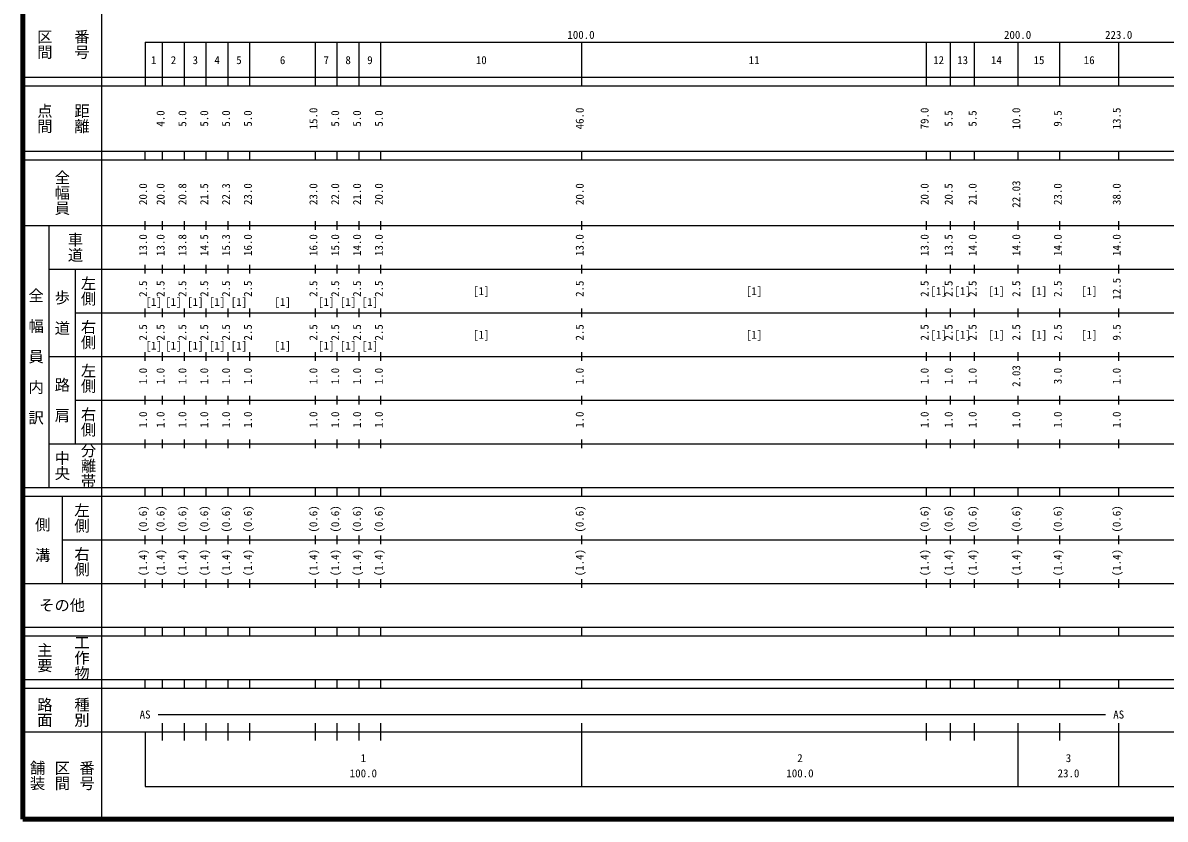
# Model space of a CAD drawing. Units: millimetres on the paper, enlarged 1000 times. Extents: x 40000 to 680000, y 20000 to 380000.
# Drawn here: x 40000 to 301642, y 20000 to 202409 of the extents above; entities that cross this region are included whole.
import ezdxf
from ezdxf.enums import TextEntityAlignment as Align

# ---------------------------------------------------------------- set-up
doc = ezdxf.new("R2010")
doc.units = ezdxf.units.MM
doc.header["$LTSCALE"] = 1000
doc.layers.add('M-TTL', color=2, linetype='Continuous', lineweight=140)
doc.layers.add('M-TTL-BAND', color=7, linetype='Continuous', lineweight=25)
doc.styles.add('@ＭＳ ゴシック', font='')
doc.styles.add('ＭＳ ゴシック', font='')
doc.styles.get('@ＭＳ ゴシック').set_extended_font_data('@MS Gothic')
doc.styles.get('ＭＳ ゴシック').set_extended_font_data('MS Gothic')

msp = doc.modelspace()

# ---------------------------------------------------------------- linework, layer by layer
at = {"layer": 'M-TTL'}
for p, q in [((40000, 380000), (40000, 20000)), ((40000, 20000), (680000, 20000))]:
    msp.add_line(p, q, dxfattribs=at)
at = {"layer": 'M-TTL-BAND'}
for p, q in [((58000, 370000), (58000, 20000)), ((68000, 198000), (579000, 198000)), ((68000, 198000), (68000, 188000)), ((72000, 188000), (72000, 198000)), ((77000, 188000), (77000, 198000)), ((82000, 188000), (82000, 198000)), ((87000, 188000), (87000, 198000)), ((92000, 188000), (92000, 198000)), ((107000, 188000), (107000, 198000)), ((112000, 188000), (112000, 198000)), ((117000, 188000), (117000, 198000)), ((122000, 188000), (122000, 198000)), ((168000, 188000), (168000, 198000)), ((247000, 188000), (247000, 198000)), ((252500, 188000), (252500, 198000)), ((258000, 188000), (258000, 198000)), ((268000, 188000), (268000, 198000)), ((277500, 188000), (277500, 198000)), ((291000, 188000), (291000, 198000)), ((40000, 190000), (579000, 190000)), ((40000, 188000), (579000, 188000)), ((40000, 173000), (579000, 173000)), ((68000, 171000), (68000, 173000)), ((72000, 171000), (72000, 173000)), ((77000, 171000), (77000, 173000)), ((82000, 171000), (82000, 173000)), ((87000, 171000), (87000, 173000)), ((92000, 171000), (92000, 173000)), ((107000, 171000), (107000, 173000)), ((112000, 171000), (112000, 173000)), ((117000, 171000), (117000, 173000)), ((122000, 171000), (122000, 173000)), ((168000, 171000), (168000, 173000)), ((247000, 171000), (247000, 173000)), ((252500, 171000), (252500, 173000)), ((258000, 171000), (258000, 173000)), ((268000, 171000), (268000, 173000)), ((277500, 171000), (277500, 173000)), ((291000, 171000), (291000, 173000)), ((40000, 171000), (579000, 171000)), ((68000, 155000), (68000, 157000)), ((72000, 155000), (72000, 157000)), ((77000, 155000), (77000, 157000)), ((82000, 155000), (82000, 157000)), ((87000, 155000), (87000, 157000)), ((92000, 155000), (92000, 157000)), ((107000, 155000), (107000, 157000)), ((112000, 155000), (112000, 157000)), ((117000, 155000), (117000, 157000)), ((122000, 155000), (122000, 157000)), ((168000, 155000), (168000, 157000)), ((247000, 155000), (247000, 157000)), ((252500, 155000), (252500, 157000)), ((258000, 155000), (258000, 157000)), ((268000, 155000), (268000, 157000)), ((277500, 155000), (277500, 157000)), ((291000, 155000), (291000, 157000)), ((40000, 156000), (579000, 156000)), ((46000, 96000), (46000, 156000)), ((68000, 145000), (68000, 147000)), ((72000, 145000), (72000, 147000)), ((77000, 145000), (77000, 147000)), ((82000, 145000), (82000, 147000)), ((87000, 145000), (87000, 147000)), ((92000, 145000), (92000, 147000)), ((107000, 145000), (107000, 147000)), ((112000, 145000), (112000, 147000)), ((117000, 145000), (117000, 147000)), ((122000, 145000), (122000, 147000)), ((168000, 145000), (168000, 147000)), ((247000, 145000), (247000, 147000)), ((252500, 145000), (252500, 147000)), ((258000, 145000), (258000, 147000)), ((268000, 145000), (268000, 147000)), ((277500, 145000), (277500, 147000)), ((291000, 145000), (291000, 147000)), ((46000, 146000), (579000, 146000)), ((52000, 146000), (52000, 106000)), ((68000, 135000), (68000, 137000)), ((72000, 135000), (72000, 137000)), ((77000, 135000), (77000, 137000)), ((82000, 135000), (82000, 137000)), ((87000, 135000), (87000, 137000)), ((92000, 135000), (92000, 137000)), ((107000, 135000), (107000, 137000)), ((112000, 135000), (112000, 137000)), ((117000, 135000), (117000, 137000)), ((122000, 135000), (122000, 137000)), ((168000, 135000), (168000, 137000)), ((247000, 135000), (247000, 137000)), ((252500, 135000), (252500, 137000)), ((258000, 135000), (258000, 137000)), ((268000, 135000), (268000, 137000)), ((277500, 135000), (277500, 137000)), ((291000, 135000), (291000, 137000)), ((52000, 136000), (579000, 136000)), ((46000, 126000), (579000, 126000)), ((68000, 125000), (68000, 127000)), ((72000, 125000), (72000, 127000)), ((77000, 125000), (77000, 127000)), ((82000, 125000), (82000, 127000)), ((87000, 125000), (87000, 127000)), ((92000, 125000), (92000, 127000)), ((107000, 125000), (107000, 127000)), ((112000, 125000), (112000, 127000)), ((117000, 125000), (117000, 127000)), ((122000, 125000), (122000, 127000)), ((168000, 125000), (168000, 127000)), ((247000, 125000), (247000, 127000)), ((252500, 125000), (252500, 127000)), ((258000, 125000), (258000, 127000)), ((268000, 125000), (268000, 127000)), ((277500, 125000), (277500, 127000)), ((291000, 125000), (291000, 127000)), ((52000, 116000), (579000, 116000)), ((68000, 115000), (68000, 117000)), ((72000, 115000), (72000, 117000)), ((77000, 115000), (77000, 117000)), ((82000, 115000), (82000, 117000)), ((87000, 115000), (87000, 117000)), ((92000, 115000), (92000, 117000)), ((107000, 115000), (107000, 117000)), ((112000, 115000), (112000, 117000)), ((117000, 115000), (117000, 117000)), ((122000, 115000), (122000, 117000)), ((168000, 115000), (168000, 117000)), ((247000, 115000), (247000, 117000)), ((252500, 115000), (252500, 117000)), ((258000, 115000), (258000, 117000)), ((268000, 115000), (268000, 117000)), ((277500, 115000), (277500, 117000)), ((291000, 115000), (291000, 117000)), ((46000, 106000), (579000, 106000)), ((68000, 105000), (68000, 107000)), ((72000, 105000), (72000, 107000)), ((77000, 105000), (77000, 107000)), ((82000, 105000), (82000, 107000)), ((87000, 105000), (87000, 107000)), ((92000, 105000), (92000, 107000)), ((107000, 105000), (107000, 107000)), ((112000, 105000), (112000, 107000)), ((117000, 105000), (117000, 107000)), ((122000, 105000), (122000, 107000)), ((168000, 105000), (168000, 107000)), ((247000, 105000), (247000, 107000)), ((252500, 105000), (252500, 107000)), ((258000, 105000), (258000, 107000)), ((268000, 105000), (268000, 107000)), ((277500, 105000), (277500, 107000)), ((291000, 105000), (291000, 107000)), ((40000, 96000), (579000, 96000)), ((68000, 94000), (68000, 96000)), ((72000, 94000), (72000, 96000)), ((77000, 94000), (77000, 96000)), ((82000, 94000), (82000, 96000)), ((87000, 94000), (87000, 96000)), ((92000, 94000), (92000, 96000)), ((107000, 94000), (107000, 96000)), ((112000, 94000), (112000, 96000)), ((117000, 94000), (117000, 96000)), ((122000, 94000), (122000, 96000)), ((168000, 94000), (168000, 96000)), ((247000, 94000), (247000, 96000)), ((252500, 94000), (252500, 96000)), ((258000, 94000), (258000, 96000)), ((268000, 94000), (268000, 96000)), ((277500, 94000), (277500, 96000)), ((291000, 94000), (291000, 96000)), ((40000, 94000), (579000, 94000)), ((49000, 94000), (49000, 74000)), ((49000, 84000), (579000, 84000)), ((68000, 83000), (68000, 85000)), ((72000, 83000), (72000, 85000)), ((77000, 83000), (77000, 85000)), ((82000, 83000), (82000, 85000)), ((87000, 83000), (87000, 85000)), ((92000, 83000), (92000, 85000)), ((107000, 83000), (107000, 85000)), ((112000, 83000), (112000, 85000)), ((117000, 83000), (117000, 85000)), ((122000, 83000), (122000, 85000)), ((168000, 83000), (168000, 85000)), ((247000, 83000), (247000, 85000)), ((252500, 83000), (252500, 85000)), ((258000, 83000), (258000, 85000)), ((268000, 83000), (268000, 85000)), ((277500, 83000), (277500, 85000)), ((291000, 83000), (291000, 85000)), ((40000, 74000), (579000, 74000)), ((68000, 73000), (68000, 75000)), ((72000, 73000), (72000, 75000)), ((77000, 73000), (77000, 75000)), ((82000, 73000), (82000, 75000)), ((87000, 73000), (87000, 75000)), ((92000, 73000), (92000, 75000)), ((107000, 73000), (107000, 75000)), ((112000, 73000), (112000, 75000)), ((117000, 73000), (117000, 75000)), ((122000, 73000), (122000, 75000)), ((168000, 73000), (168000, 75000)), ((247000, 73000), (247000, 75000)), ((252500, 73000), (252500, 75000)), ((258000, 73000), (258000, 75000)), ((268000, 73000), (268000, 75000)), ((277500, 73000), (277500, 75000)), ((291000, 73000), (291000, 75000)), ((40000, 64000), (579000, 64000)), ((68000, 62000), (68000, 64000)), ((72000, 62000), (72000, 64000)), ((77000, 62000), (77000, 64000)), ((82000, 62000), (82000, 64000)), ((87000, 62000), (87000, 64000)), ((92000, 62000), (92000, 64000)), ((107000, 62000), (107000, 64000)), ((112000, 62000), (112000, 64000)), ((117000, 62000), (117000, 64000)), ((122000, 62000), (122000, 64000)), ((168000, 62000), (168000, 64000)), ((247000, 62000), (247000, 64000)), ((252500, 62000), (252500, 64000)), ((258000, 62000), (258000, 64000)), ((268000, 62000), (268000, 64000)), ((277500, 62000), (277500, 64000)), ((291000, 62000), (291000, 64000)), ((40000, 62000), (579000, 62000)), ((40000, 52000), (579000, 52000)), ((40000, 50000), (579000, 50000)), ((68000, 50000), (68000, 52000)), ((72000, 50000), (72000, 52000)), ((77000, 50000), (77000, 52000)), ((82000, 50000), (82000, 52000)), ((87000, 50000), (87000, 52000)), ((92000, 50000), (92000, 52000)), ((107000, 50000), (107000, 52000)), ((112000, 50000), (112000, 52000)), ((117000, 50000), (117000, 52000)), ((122000, 50000), (122000, 52000)), ((168000, 50000), (168000, 52000)), ((247000, 50000), (247000, 52000)), ((252500, 50000), (252500, 52000)), ((258000, 50000), (258000, 52000)), ((268000, 50000), (268000, 52000)), ((277500, 50000), (277500, 52000)), ((291000, 50000), (291000, 52000)), ((71000, 44000), (288000, 44000)), ((72000, 38000), (72000, 42000)), ((77000, 38000), (77000, 42000)), ((82000, 38000), (82000, 42000)), ((87000, 38000), (87000, 42000)), ((92000, 38000), (92000, 42000)), ((107000, 38000), (107000, 42000)), ((112000, 38000), (112000, 42000)), ((117000, 38000), (117000, 42000)), ((122000, 38000), (122000, 42000)), ((168000, 27500), (168000, 42000)), ((247000, 38000), (247000, 42000)), ((252500, 38000), (252500, 42000)), ((258000, 38000), (258000, 42000)), ((268000, 27500), (268000, 42000)), ((277500, 38000), (277500, 42000)), ((291000, 27500), (291000, 42000)), ((40000, 40000), (579000, 40000)), ((68000, 40000), (68000, 27500)), ((68000, 27500), (579000, 27500))]:
    msp.add_line(p, q, dxfattribs=at)

# ---------------------------------------------------------------- texts
at = {"layer": 'M-TTL-BAND', "style": '@ＭＳ ゴシック'}
for s, p in [('区間', (45000, 197500)), ('番号', (53500, 197500)), ('点間', (45000, 180500)), ('距離', (53500, 180500)), ('全幅員', (49000, 163500)), ('車道', (52000, 151000)), ('左側', (55000, 141000)), ('全\u3000幅\u3000員\u3000内\u3000訳', (43000, 126000)), ('歩\u3000道', (49000, 136000)), ('右側', (55000, 131000)), ('左側', (55000, 121000)), ('路\u3000肩', (49000, 116000)), ('右側', (55000, 111000)), ('分離帯', (55000, 101000)), ('中央', (49000, 101000)), ('左側', (53500, 89000)), ('側\u3000溝', (44500, 84000)), ('右側', (53500, 79000)), ('主要', (45000, 57000)), ('工作物', (53500, 57000)), ('路面', (45000, 44500)), ('種別', (53500, 44500)), ('舗装', (43333, 30000)), ('区間', (49000, 30000)), ('番号', (54667, 30000))]:
    msp.add_text(s, height=2566, rotation=270, dxfattribs=at).set_placement(p, align=Align.MIDDLE_CENTER)
at = {"layer": 'M-TTL-BAND', "style": 'ＭＳ ゴシック'}
for s, p in [('100.0', (167844, 198195)), ('200.0', (267844, 198195)), ('223.0', (291000, 198195)), ('1', (70000, 192405)), ('2', (74500, 192405)), ('3', (79500, 192405)), ('4', (84500, 192405)), ('5', (89500, 192405)), ('6', (99500, 192405)), ('7', (109500, 192405)), ('8', (114500, 192405)), ('9', (119500, 192405)), ('10', (145000, 192405)), ('11', (207500, 192405)), ('12', (249750, 192405)), ('13', (255250, 192405)), ('14', (263000, 192405)), ('15', (272750, 192405)), ('16', (284250, 192405)), ('[1]', (145000, 139500)), ('[1]', (207500, 139500)), ('[1]', (249750, 139500)), ('[1]', (255250, 139500)), ('[1]', (263000, 139500)), ('[1]', (272750, 139500)), ('[1]', (284250, 139500)), ('[1]', (70000, 137000)), ('[1]', (74500, 137000)), ('[1]', (79500, 137000)), ('[1]', (84500, 137000)), ('[1]', (89500, 137000)), ('[1]', (99500, 137000)), ('[1]', (109500, 137000)), ('[1]', (114500, 137000)), ('[1]', (119500, 137000)), ('[1]', (145000, 129500)), ('[1]', (207500, 129500)), ('[1]', (249750, 129500)), ('[1]', (255250, 129500)), ('[1]', (263000, 129500)), ('[1]', (272750, 129500)), ('[1]', (284250, 129500)), ('[1]', (70000, 127000)), ('[1]', (74500, 127000)), ('[1]', (79500, 127000)), ('[1]', (84500, 127000)), ('[1]', (89500, 127000)), ('[1]', (99500, 127000)), ('[1]', (109500, 127000)), ('[1]', (114500, 127000)), ('[1]', (119500, 127000)), ('AS', (68000, 42500)), ('AS', (291000, 42500)), ('1', (118000, 32523)), ('2', (218000, 32523)), ('3', (279500, 32523)), ('100.0', (118000, 29033)), ('100.0', (218000, 29033)), ('23.0', (279500, 29033))]:
    msp.add_text(s, height=1833, dxfattribs=at).set_placement(p, align=Align.BOTTOM_CENTER)
for s, p in [('4.0', (73000, 180500)), ('5.0', (78000, 180500)), ('5.0', (83000, 180500)), ('5.0', (88000, 180500)), ('5.0', (93000, 180500)), ('15.0', (108000, 180500)), ('5.0', (113000, 180500)), ('5.0', (118000, 180500)), ('5.0', (123000, 180500)), ('46.0', (169000, 180500)), ('79.0', (248000, 180500)), ('5.5', (253500, 180500)), ('5.5', (259000, 180500)), ('10.0', (269000, 180500)), ('9.5', (278500, 180500)), ('13.5', (292000, 180500)), ('20.0', (69000, 163174)), ('20.0', (73000, 163174)), ('20.8', (78000, 163174)), ('21.5', (83000, 163174)), ('22.3', (88000, 163174)), ('23.0', (93000, 163174)), ('23.0', (108000, 163174)), ('22.0', (113000, 163174)), ('21.0', (118000, 163174)), ('20.0', (123000, 163174)), ('20.0', (169000, 163174)), ('20.0', (248000, 163174)), ('20.5', (253500, 163174)), ('21.0', (259000, 163174)), ('22.03', (269000, 163174)), ('23.0', (278500, 163174)), ('38.0', (292000, 163174)), ('13.0', (69000, 151500)), ('13.0', (73000, 151500)), ('13.8', (78000, 151500)), ('14.5', (83000, 151500)), ('15.3', (88000, 151500)), ('16.0', (93000, 151500)), ('16.0', (108000, 151500)), ('15.0', (113000, 151500)), ('14.0', (118000, 151500)), ('13.0', (123000, 151500)), ('13.0', (169000, 151500)), ('13.0', (248000, 151500)), ('13.5', (253500, 151500)), ('14.0', (259000, 151500)), ('14.0', (269000, 151500)), ('14.0', (278500, 151500)), ('14.0', (292000, 151500)), ('2.5', (69000, 141500)), ('2.5', (73000, 141500)), ('2.5', (78000, 141500)), ('2.5', (83000, 141500)), ('2.5', (88000, 141500)), ('2.5', (93000, 141500)), ('2.5', (108000, 141500)), ('2.5', (113000, 141500)), ('2.5', (118000, 141500)), ('2.5', (123000, 141500)), ('2.5', (169000, 141500)), ('2.5', (248000, 141500)), ('2.5', (253500, 141500)), ('2.5', (259000, 141500)), ('2.5', (269000, 141500)), ('2.5', (278500, 141500)), ('12.5', (292000, 141500)), ('2.5', (69000, 131500)), ('2.5', (73000, 131500)), ('2.5', (78000, 131500)), ('2.5', (83000, 131500)), ('2.5', (88000, 131500)), ('2.5', (93000, 131500)), ('2.5', (108000, 131500)), ('2.5', (113000, 131500)), ('2.5', (118000, 131500)), ('2.5', (123000, 131500)), ('2.5', (169000, 131500)), ('2.5', (248000, 131500)), ('2.5', (253500, 131500)), ('2.5', (259000, 131500)), ('2.5', (269000, 131500)), ('2.5', (278500, 131500)), ('9.5', (292000, 131500)), ('1.0', (69000, 121500)), ('1.0', (73000, 121500)), ('1.0', (78000, 121500)), ('1.0', (83000, 121500)), ('1.0', (88000, 121500)), ('1.0', (93000, 121500)), ('1.0', (108000, 121500)), ('1.0', (113000, 121500)), ('1.0', (118000, 121500)), ('1.0', (123000, 121500)), ('1.0', (169000, 121500)), ('1.0', (248000, 121500)), ('1.0', (253500, 121500)), ('1.0', (259000, 121500)), ('2.03', (269000, 121500)), ('3.0', (278500, 121500)), ('1.0', (292000, 121500)), ('1.0', (69000, 111500)), ('1.0', (73000, 111500)), ('1.0', (78000, 111500)), ('1.0', (83000, 111500)), ('1.0', (88000, 111500)), ('1.0', (93000, 111500)), ('1.0', (108000, 111500)), ('1.0', (113000, 111500)), ('1.0', (118000, 111500)), ('1.0', (123000, 111500)), ('1.0', (169000, 111500)), ('1.0', (248000, 111500)), ('1.0', (253500, 111500)), ('1.0', (259000, 111500)), ('1.0', (269000, 111500)), ('1.0', (278500, 111500)), ('1.0', (292000, 111500)), ('(0.6)', (69000, 88764)), ('(0.6)', (73000, 88764)), ('(0.6)', (78000, 88764)), ('(0.6)', (83000, 88764)), ('(0.6)', (88000, 88764)), ('(0.6)', (93000, 88764)), ('(0.6)', (108000, 88764)), ('(0.6)', (113000, 88764)), ('(0.6)', (118000, 88764)), ('(0.6)', (123000, 88764)), ('(0.6)', (169000, 88764)), ('(0.6)', (248000, 88764)), ('(0.6)', (253500, 88764)), ('(0.6)', (259000, 88764)), ('(0.6)', (269000, 88764)), ('(0.6)', (278500, 88764)), ('(0.6)', (292000, 88764)), ('(1.4)', (69000, 78764)), ('(1.4)', (73000, 78764)), ('(1.4)', (78000, 78764)), ('(1.4)', (83000, 78764)), ('(1.4)', (88000, 78764)), ('(1.4)', (93000, 78764)), ('(1.4)', (108000, 78764)), ('(1.4)', (113000, 78764)), ('(1.4)', (118000, 78764)), ('(1.4)', (123000, 78764)), ('(1.4)', (169000, 78764)), ('(1.4)', (248000, 78764)), ('(1.4)', (253500, 78764)), ('(1.4)', (259000, 78764)), ('(1.4)', (269000, 78764)), ('(1.4)', (278500, 78764)), ('(1.4)', (292000, 78764))]:
    msp.add_text(s, height=1833, rotation=90, dxfattribs=at).set_placement(p, align=Align.BOTTOM_CENTER)
msp.add_text('その他', height=2566, dxfattribs=at).set_placement((49000, 69000), align=Align.MIDDLE_CENTER)

doc.saveas('drawing.dxf')
